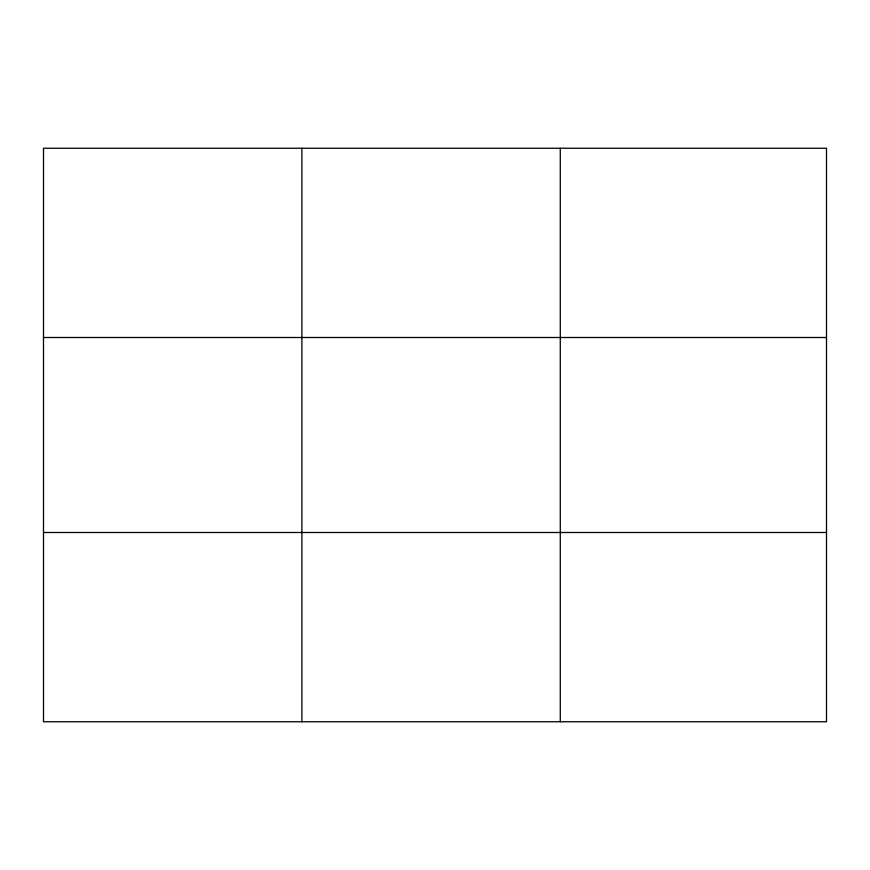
<?xml version="1.0" encoding="UTF-8"?>
<svg xmlns="http://www.w3.org/2000/svg" width="870" height="870" viewBox="0 0 870 870"><rect width="100%" height="100%" fill="white"/><g stroke="black" fill="none" stroke-linecap="round" stroke-linejoin="round"><path stroke-width="1.3" d="M301.89 721.752L301.89 148.248M560.28 721.752L560.28 148.248M43.5 337.506L826.5 337.506M43.5 532.494L826.5 532.494M826.5 674.435L826.5 721.752L43.5 721.752L43.5 148.248L826.5 148.248L826.5 674.435"/></g></svg>
